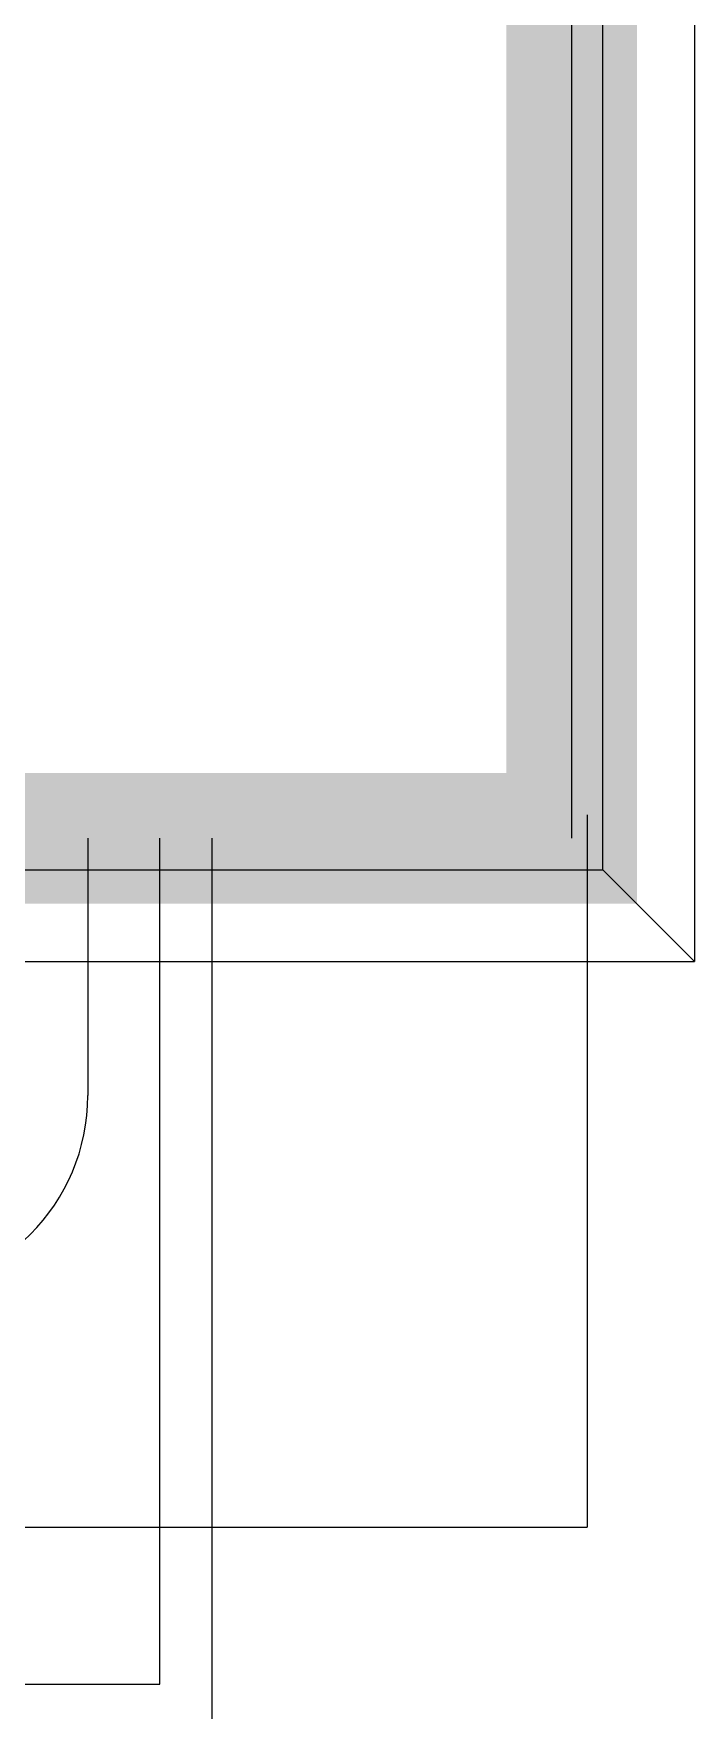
# Model space of a CAD drawing. Header units: metres. Extents: x -170 to 1091, y -90 to 504.
# Drawn here: x 276.38 to 281.44, y 76.04 to 88.85 of the extents above; entities that cross this region are included whole.
import ezdxf

# ---------------------------------------------------------------- set-up
doc = ezdxf.new("R2010")
doc.units = ezdxf.units.M
doc.linetypes.add('PF_DIVIDE', pattern=[250, 100, -50, 0, -50, 0, -50])
for name, color, linetype in [('01', 7, 'CONTINUOUS'), ('02', 1, 'CONTINUOUS'), ('07', 6, 'PF_DIVIDE'), ('TKX', 3, 'CONTINUOUS')]:
    doc.layers.add(name, color=color, linetype=linetype)

msp = doc.modelspace()

# ---------------------------------------------------------------- linework, layer by layer
at = {"linetype": 'Continuous', "const_width": 1, "elevation": 0}
msp.add_lwpolyline([(165.7, 127.024), (280.5, 127.024), (280.5, 82.699), (165.7, 82.699)], close=True, dxfattribs=at)
at = {"layer": '01', "ltscale": 8}
msp.add_line((276.8, 82.699, 0), (276.8, 80.735, 0), dxfattribs=at)
msp.add_arc((275.3, 80.735, 0), 1.5, 270, 0, dxfattribs=at)
at = {"layer": '02', "ltscale": 8}
for p, q in [((277.35, 76.235, 0), (277.35, 82.699, 0)), ((277.75, 62.701, 0), (277.75, 82.699, 0)), ((267.25, 76.235, 0), (277.35, 76.235, 0))]:
    msp.add_line(p, q, dxfattribs=at)
at = {"layer": '07', "ltscale": 8}
for p in [(280.62, 82.879), (223.38, 77.435, 0)]:
    msp.add_line(p, (280.62, 77.435, 0), dxfattribs=at)
at = {"layer": 'TKX', "color": 3}
for p, q in [((280.74, 82.459), (280.74, 107.799)), ((280.5, 95.249), (280.5, 82.699)), ((281.44, 94.649), (281.44, 81.759)), ((264.75, 82.459), (280.74, 82.459)), ((281.44, 81.759), (280.74, 82.459)), ((265.35, 81.759), (281.44, 81.759))]:
    msp.add_line(p, q, dxfattribs=at)

doc.saveas('drawing.dxf')
